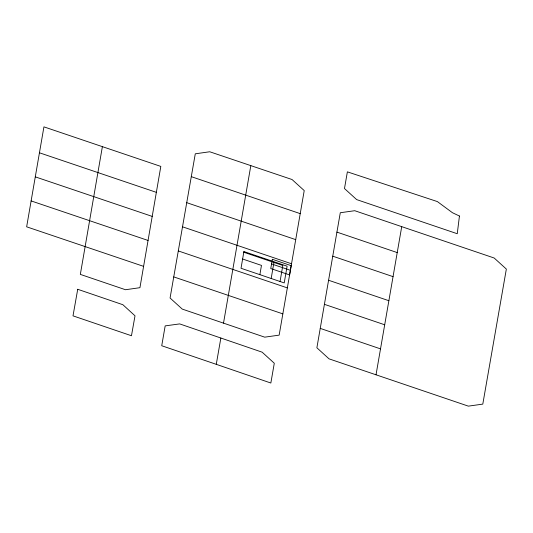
<?xml version="1.0" encoding="UTF-8"?>
<svg xmlns="http://www.w3.org/2000/svg" width="533" height="533" viewBox="0 0 533 533"><rect width="100%" height="100%" fill="white"/><g stroke="black" fill="none" stroke-linecap="round" stroke-linejoin="round"><path stroke-width="0.8" d="M31.121 200.914L26.65 226.818L143.597 266.36L139.939 287.687L125.495 289.732L80.336 274.395L102.383 146.648L43.933 126.861L31.121 200.914L148.074 240.456M143.597 266.36L160.819 166.416L102.383 146.648M250.823 165.623L223.507 323.138M259.871 274.662L261.47 265.401L242.622 259.011M271.177 278.493L273.942 262.463M173.751 276.894L170.074 298.014L182.266 309.093L264.708 337.162L279.152 335.137L304.223 190.581L292.044 179.528L209.729 151.765L195.285 153.81L173.751 276.894L282.843 313.877M216.271 364.332L161.732 345.737L165.177 325.883L179.681 323.904L262.143 352.18L274.288 363.246L270.844 383.02L216.271 364.332L220.855 338.022M280.045 281.497L282.823 265.467L243.788 252.242M336.923 232.115L316.882 347.783L329.034 358.849L468.354 406.139L482.798 404.114L506.35 269.065L494.171 258.012L354.738 210.708L340.294 212.734L336.923 232.115L397.225 252.582M376.018 374.799L401.722 226.658M300.212 213.633L191.3 176.663M39.435 152.784L156.356 192.346M186.737 202.673L295.715 239.637M332.759 256.186L393.054 276.647M152.211 216.398L35.305 176.863M182.526 226.818L291.531 263.768M328.588 280.258L388.883 300.719M271.544 263.915L290.392 270.304M178.308 250.943L287.354 287.893M324.417 304.33L384.713 324.79M320.246 328.395L380.515 348.875M459.439 216.032L457.254 233.727L356.657 199.602L344.485 188.542L347.376 171.853L437.386 201.587L452.43 212.707L459.439 216.032M243.907 251.549L241.023 268.272L284.222 282.916L287.114 266.187L243.907 251.549M272.343 259.285L270.744 268.545L289.592 274.935L291.191 265.674L272.343 259.285M77.718 289.286L73.008 315.856L131.464 335.743L135.009 315.809L122.89 304.723L77.718 289.286"/></g></svg>
